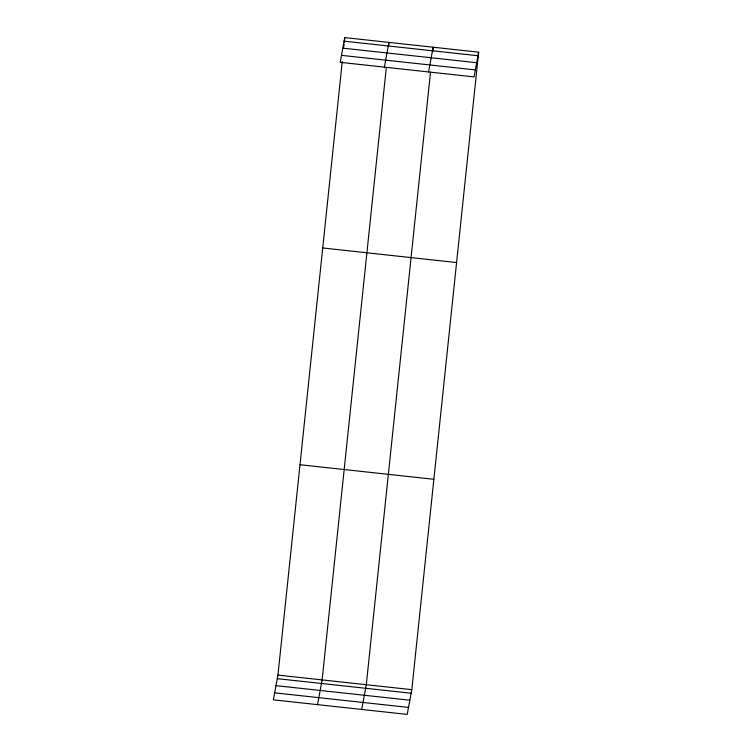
<?xml version="1.0" encoding="UTF-8"?>
<svg xmlns="http://www.w3.org/2000/svg" width="752" height="752" viewBox="0 0 752 752"><rect width="100%" height="100%" fill="white"/><g stroke="black" fill="none" stroke-linecap="round" stroke-linejoin="round"><path stroke-width="1.13" d="M478.648 52.17L474.061 76.901L340.186 62.331L344.773 37.6L478.648 52.17L411.814 689.669L407.227 714.4L273.352 699.83L277.939 675.099L342.273 61.476M343.814 46.699L344.059 44.424M344.294 42.15L344.773 37.6M386.331 67.426L322.119 679.911L317.532 704.633M388.596 45.825L388.953 42.413L384.366 67.135M430.501 72.239L366.299 684.715L361.712 709.446M432.654 51.766L433.124 47.216L428.546 71.948M344.115 41.163L477.981 55.733M342.818 48.147L476.693 62.717M341.483 55.347L475.358 69.917M322.721 247.972L456.586 262.551M299.992 464.727L433.866 479.297M277.939 675.099L411.814 689.669M277.281 678.661L411.147 693.231M275.984 685.645L409.859 700.215M274.649 692.846L408.524 707.416"/></g></svg>
